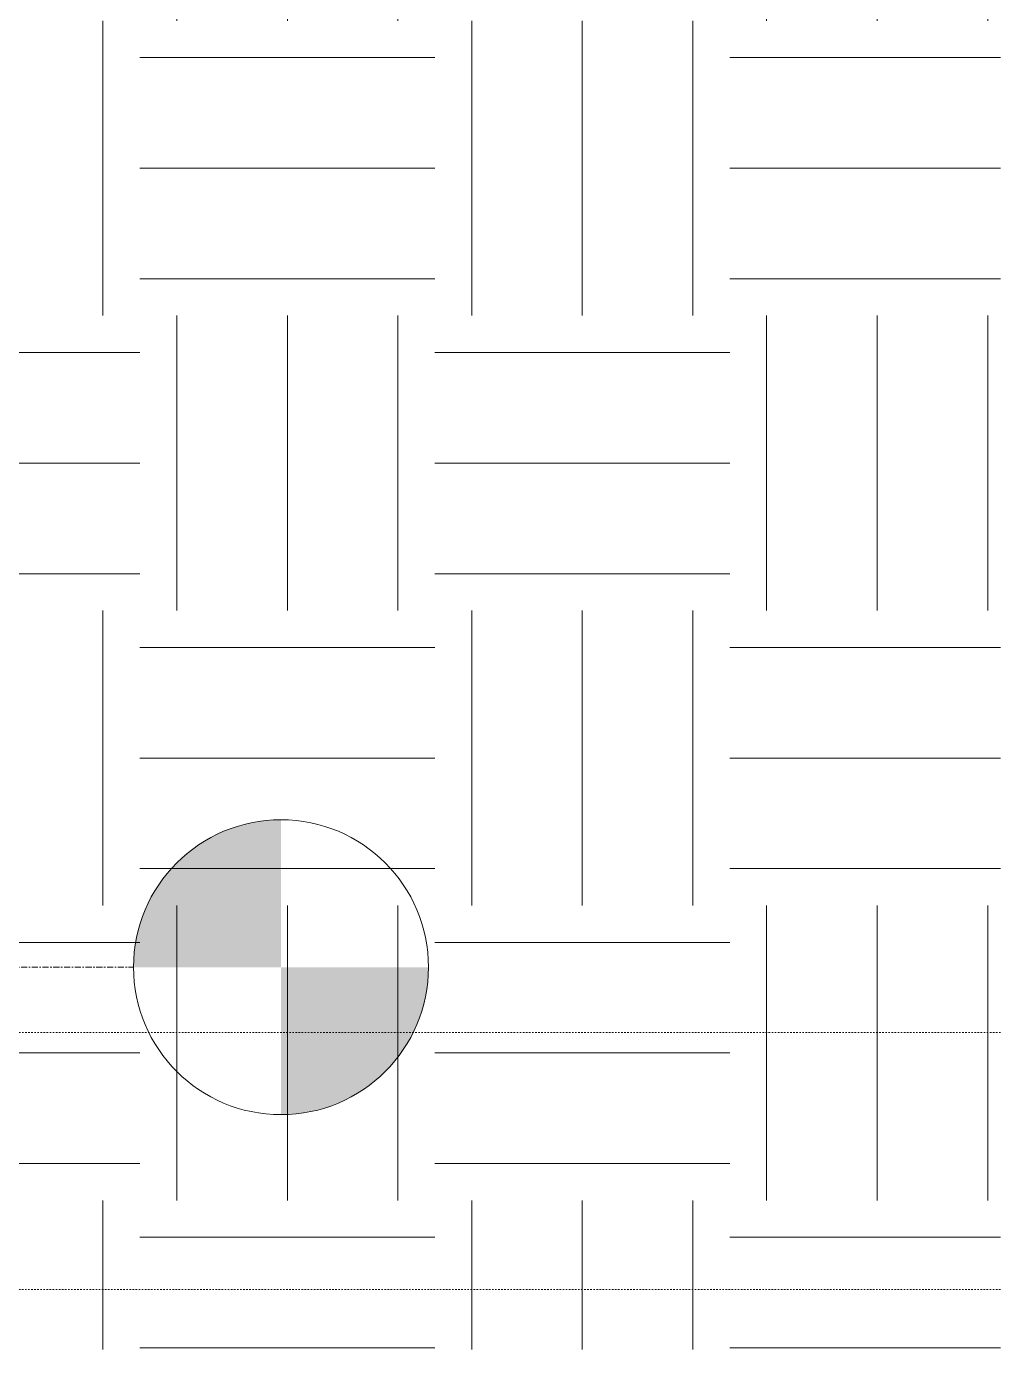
# Model space of a CAD drawing. Header units: inches. Extents: x 9661 to 15313, y -337 to 660.
# Drawn here: x 12367.3 to 12446.6, y -183.1 to -75.4 of the extents above; entities that cross this region are included whole.
import ezdxf

# ---------------------------------------------------------------- set-up
doc = ezdxf.new("R2010")
doc.units = ezdxf.units.IN
doc.header["$MEASUREMENT"] = 0
doc.linetypes.add('Aligning Line 1_8_', pattern=[0.25, 0.125, -0.125])
doc.linetypes.add('Grid Line 1_2_', pattern=[0.875, 0.5, -0.125, 0.125, -0.125])
for name, color, linetype, lineweight in [('0-1', 7, 'Continuous', 5), ('A-FLOR-LEVL', 51, 'Continuous', 9), ('A-FLOR-LEVL-1', 51, 'Grid Line 1_2_', 9), ('C-TOPO', 7, 'Continuous', 9), ('G-ANNO-SYMB', 111, 'Aligning Line 1_8_', 9)]:
    doc.layers.add(name, color=color, linetype=linetype, lineweight=lineweight)
pattern_1 = [(0, (11008.554, 72), (24, 24), [24, -24]), (0, (11008.554, 81), (24, 24), [24, -24]), (0, (11008.554, 90), (24, 24), [24, -24]), (90, (11011.554, 93), (-24, 24), [24, -24]), (90, (11020.554, 93), (-24, 24), [24, -24]), (90, (11029.554, 93), (-24, 24), [24, -24])]

# ---------------------------------------------------------------- blocks, each defined once
blk = doc.blocks.new('CTR  - Topography_rvt-1-BUILDING SECTION - EAST_WEST - LOOKING SOUTH2')
at = {"layer": 'C-TOPO'}
h = blk.add_hatch(dxfattribs=at)
h.set_pattern_fill('FP_9', color=256, style=0, pattern_type=2)
h.set_pattern_definition(pattern_1)
h.paths.add_polyline_path([(12367.93, -183.11), (12375.07, -183.11), (12375.07, -30), (12326.59, -30), (12326.59, -183.11), (12359.68, -183.11)], flags=0)
h = blk.add_hatch(dxfattribs=at)
h.set_pattern_fill('FP_9', color=256, style=0, pattern_type=2)
h.set_pattern_definition(pattern_1)
h.paths.add_polyline_path([(12375.07, -183.11), (12446.61, -183.11), (12446.61, -30), (12375.07, -30), (12375.07, -94.35)], flags=0)
blk = doc.blocks.new('Level - Level Head - Circle-50818-BUILDING SECTION - EAST_WEST - LOOKING SOUTH2')
at = {"layer": 'A-FLOR-LEVL'}
h = blk.add_hatch(color=256, dxfattribs=at)
edge = h.paths.add_edge_path(flags=0)
edge.add_line((12388.06, 0), (12376.06, 0))
edge.add_arc((12388.06, 0), 12, 90, 180, ccw=False)
edge.add_line((12388.06, 12), (12388.06, 0))
h = blk.add_hatch(color=256, dxfattribs=at)
edge = h.paths.add_edge_path(flags=0)
edge.add_line((12388.06, -12), (12388.06, 0))
edge.add_line((12388.06, 0), (12400.06, 0))
edge.add_arc((12388.06, 0), 12, 270, 360, ccw=False)
blk.add_circle((12388.06, 0), 12, dxfattribs=at)

msp = doc.modelspace()

# ---------------------------------------------------------------- linework, layer by layer
at = {"layer": 'A-FLOR-LEVL-1'}
msp.add_line((9660.53, -152), (12376.06, -152), dxfattribs=at)
at = {"layer": 'G-ANNO-SYMB'}
for p, q in [((9706.24, -157.31), (12446.61, -157.31)), ((9690.98, -178.24), (12446.61, -178.24))]:
    msp.add_line(p, q, dxfattribs=at)

# ---------------------------------------------------------------- block references
at = {"layer": '0-1'}
msp.add_blockref('CTR  - Topography_rvt-1-BUILDING SECTION - EAST_WEST - LOOKING SOUTH2', (0, 0), dxfattribs=at)
at = {"layer": 'A-FLOR-LEVL'}
msp.add_blockref('Level - Level Head - Circle-50818-BUILDING SECTION - EAST_WEST - LOOKING SOUTH2', (0, -152), dxfattribs=at)

doc.saveas('drawing.dxf')
